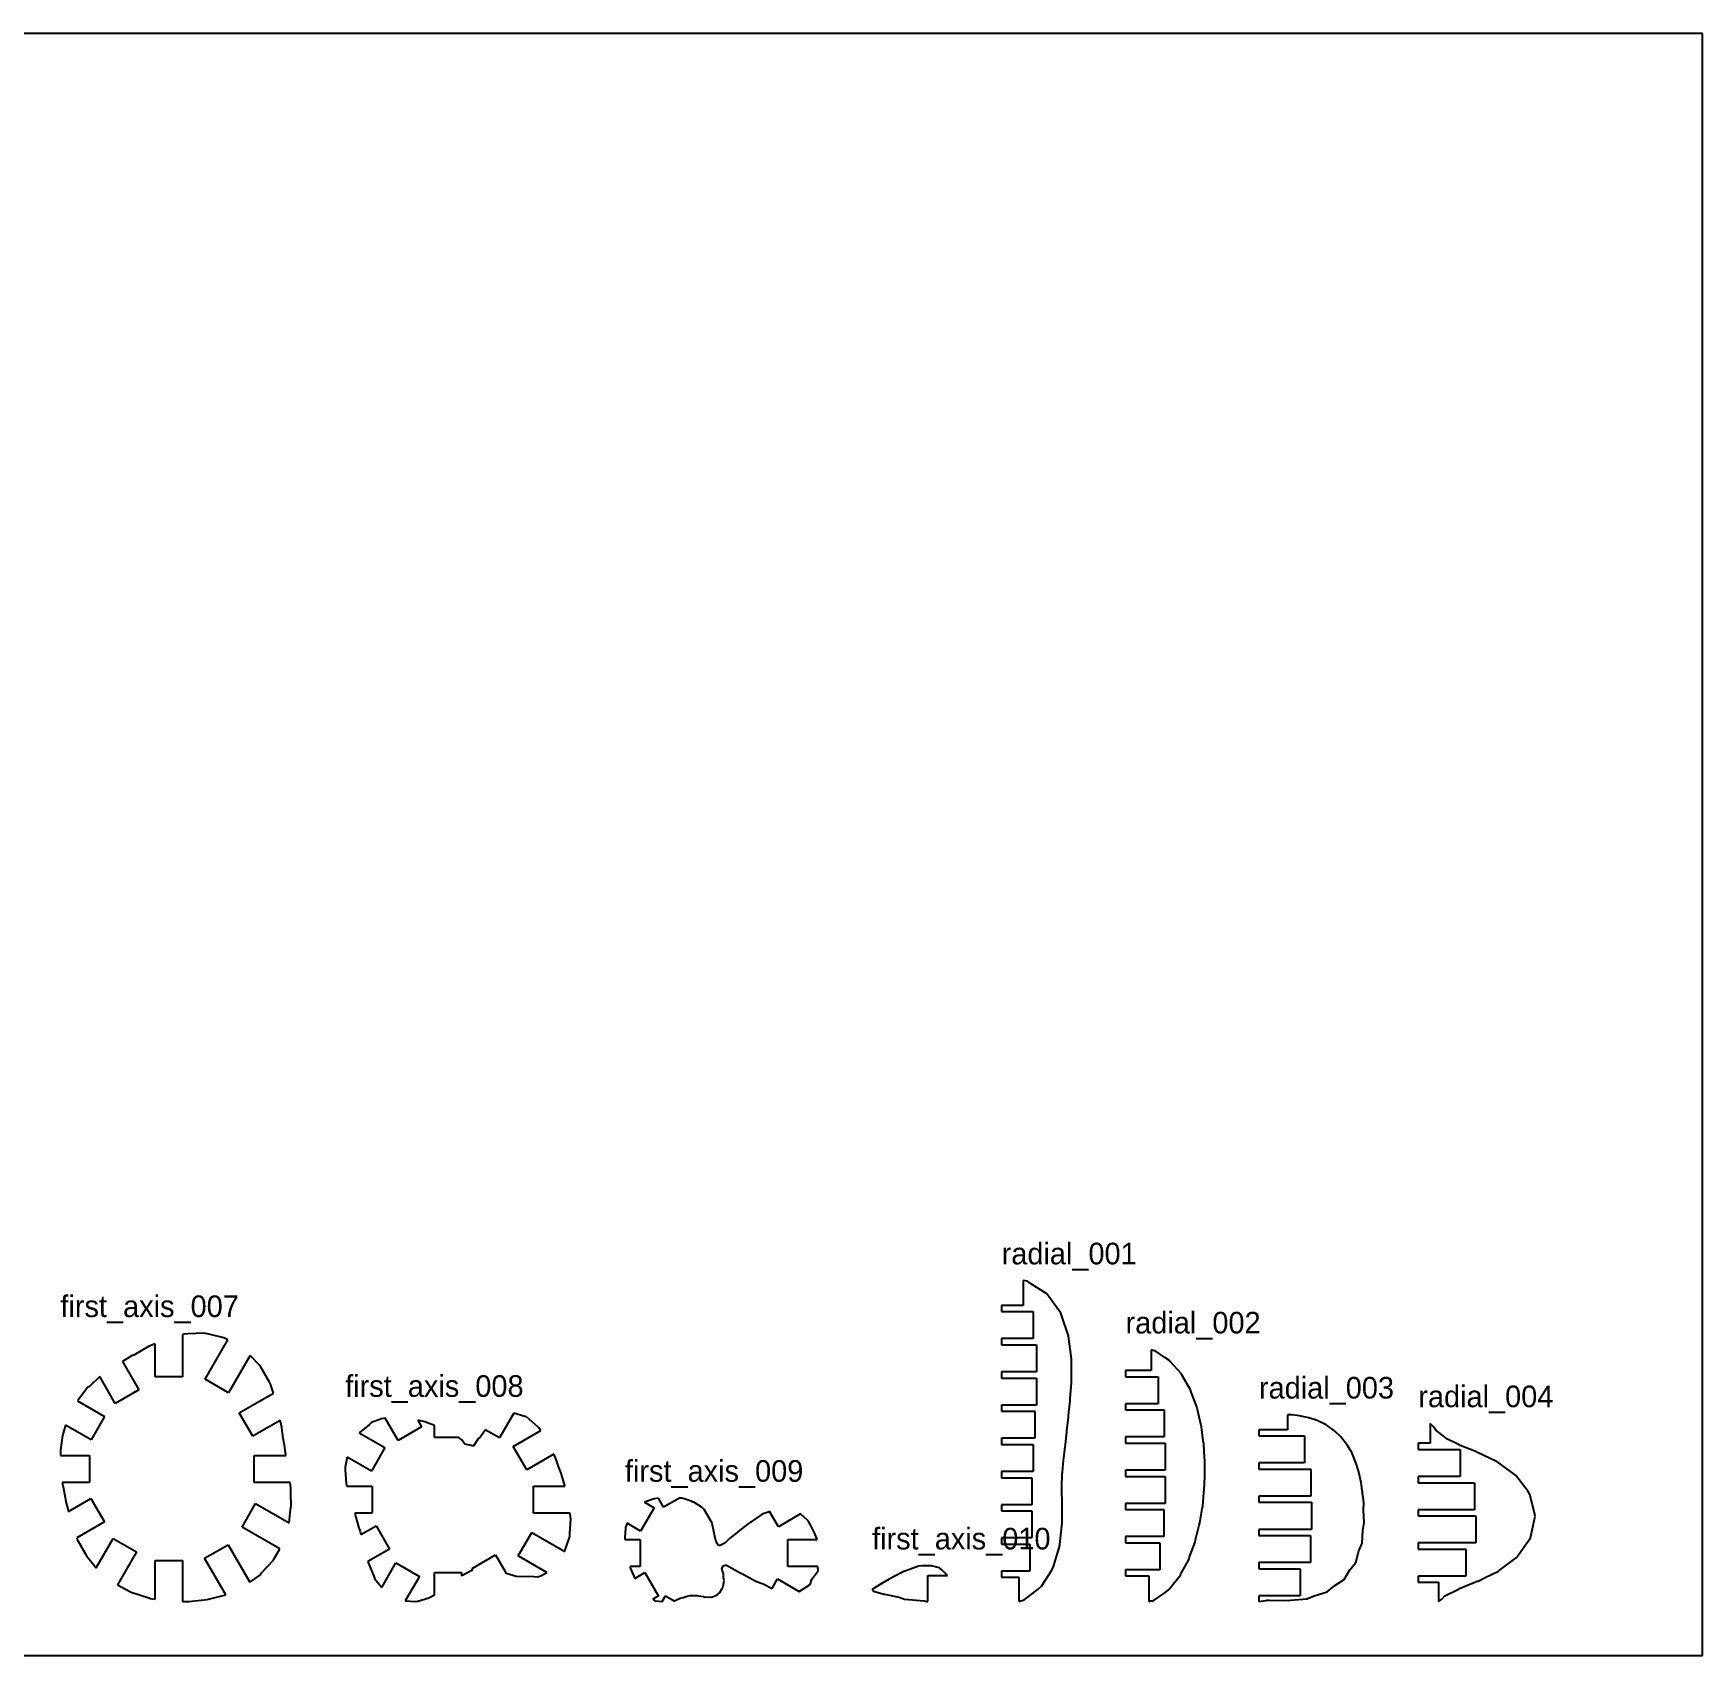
# Model space of a CAD drawing. Header units: metres. Extents: x 0 to 600, y 0 to 300.
# Drawn here: x 291.2 to 600, y 0 to 300 of the extents above; entities that cross this region are included whole.
import ezdxf

# ---------------------------------------------------------------- set-up
doc = ezdxf.new("R2010")
doc.units = ezdxf.units.M

msp = doc.modelspace()

# ---------------------------------------------------------------- linework, layer by layer
at = {"layer": 'first_axis_007'}
for p, q in [((319.096433, 59.421365), (318.781876, 59.340171)), ((318.781876, 59.340171), (318.781876, 51.577103)), ((319.829505, 59.508971), (319.096433, 59.421365)), ((322.735622, 59.604422), (319.829505, 59.508971)), ((323.704648, 59.424189), (322.735622, 59.604422)), ((326.477369, 58.737436), (323.704648, 59.424189)), ((327.19297, 58.382476), (326.477369, 58.737436)), ((312.545502, 57.147576), (309.780463, 55.574202)), ((312.646005, 57.199424), (312.545502, 57.147576)), ((312.653327, 57.205233), (312.646005, 57.199424)), ((313.781876, 57.675242), (312.653327, 57.205233)), ((313.781876, 51.577103), (313.781876, 57.675242)), ((322.988546, 51.1002), (327.19297, 58.382476)), ((309.518836, 55.525695), (307.692275, 54.361533)), ((307.692275, 54.361533), (310.713941, 49.127854)), ((309.780463, 55.574202), (309.518836, 55.525695)), ((331.306413, 55.507168), (327.318673, 48.6002)), ((332.987704, 53.742785), (331.306413, 55.507168)), ((333.281943, 53.361262), (332.987704, 53.742785)), ((334.879234, 50.575017), (333.281943, 53.361262)), ((301.245232, 49.582476), (299.420559, 47.175376)), ((301.584221, 49.783706), (301.245232, 49.582476)), ((303.495928, 51.62982), (301.584221, 49.783706)), ((306.383814, 46.627854), (303.495928, 51.62982)), ((318.781876, 51.577103), (313.781876, 51.577103)), ((327.318673, 48.6002), (322.988546, 51.1002)), ((335.150248, 50.087206), (334.879234, 50.575017)), ((335.179914, 50.013143), (335.150248, 50.087206)), ((335.653237, 48.554719), (335.179914, 50.013143)), ((299.420559, 47.175376), (299.376836, 47.130788)), ((299.376836, 47.130788), (304.398738, 44.231392)), ((310.713941, 49.127854), (306.383814, 46.627854)), ((329.295509, 44.884083), (335.653237, 48.554719)), ((304.398738, 44.231392), (301.898738, 39.901265)), ((331.795509, 40.553956), (329.295509, 44.884083)), ((336.903136, 43.502846), (331.795509, 40.553956)), ((336.947429, 43.265566), (336.903136, 43.502846)), ((337.158285, 42.213348), (336.947429, 43.265566)), ((296.617221, 40.678025), (296.22934, 37.985127)), ((296.728421, 41.158285), (296.617221, 40.678025)), ((297.187919, 42.621057), (296.728421, 41.158285)), ((301.898738, 39.901265), (297.187919, 42.621057)), ((337.42314, 40.119358), (337.158285, 42.213348)), ((296.22934, 37.985127), (296.235624, 37.374473)), ((296.235624, 37.374473), (296.233313, 36.983907)), ((337.685474, 38.900393), (337.42314, 40.119358)), ((337.907775, 37.117017), (337.685474, 38.900393)), ((337.937064, 36.983907), (337.907775, 37.117017)), ((296.233313, 36.983907), (301.588833, 36.983907)), ((301.588833, 36.983907), (301.588833, 31.983907)), ((332.062221, 31.983907), (332.062221, 36.983907)), ((332.062221, 36.983907), (337.937064, 36.983907)), ((301.588833, 31.983907), (296.563364, 31.983907)), ((296.563364, 31.983907), (296.590307, 31.714551)), ((296.590307, 31.714551), (296.788685, 30.919311)), ((296.788685, 30.919311), (297.213171, 28.582931)), ((338.705098, 31.983907), (332.062221, 31.983907)), ((338.821142, 30.955739), (338.705098, 31.983907)), ((338.827433, 30.061702), (338.821142, 30.955739)), ((297.213171, 28.582931), (297.395807, 27.772561)), ((297.69605, 26.640127), (301.857208, 29.042573)), ((301.857208, 29.042573), (304.357208, 24.712446)), ((329.825315, 23.777848), (332.325315, 28.107975)), ((332.325315, 28.107975), (338.513361, 24.535305)), ((338.90307, 27.634567), (338.827433, 30.061702)), ((297.395807, 27.772561), (297.69605, 26.640127)), ((304.357208, 24.712446), (299.262667, 21.771111)), ((338.513361, 24.535305), (338.777834, 27.03368)), ((338.777834, 27.03368), (338.90307, 27.634567)), ((299.262667, 21.771111), (299.353444, 21.442823)), ((302.85482, 16.227563), (306.003977, 21.682064)), ((306.003977, 21.682064), (310.334104, 19.182064)), ((336.805462, 19.747858), (329.825315, 23.777848)), ((299.353444, 21.442823), (300.916003, 18.678204)), ((300.916003, 18.678204), (301.030786, 18.42897)), ((310.334104, 19.182064), (306.798254, 13.057791)), ((322.904375, 18.013403), (327.234502, 20.513403)), ((327.234502, 20.513403), (331.250844, 13.556895)), ((335.702554, 17.856179), (336.805462, 19.747858)), ((301.030786, 18.42897), (302.85482, 16.227563)), ((313.781876, 10.436463), (313.781876, 17.582824)), ((313.781876, 17.582824), (318.781876, 17.582824)), ((318.781876, 17.582824), (318.781876, 10.011867)), ((326.832209, 11.210195), (322.904375, 18.013403)), ((333.38246, 15.229349), (335.64673, 17.66255)), ((335.64673, 17.66255), (335.702554, 17.856179)), ((306.798254, 13.057791), (309.167916, 11.790597)), ((331.250844, 13.556895), (333.230741, 14.913369)), ((333.230741, 14.913369), (333.38246, 15.229349)), ((309.167916, 11.790597), (309.291073, 11.714686)), ((309.291073, 11.714686), (312.575647, 10.664853)), ((312.575647, 10.664853), (312.741101, 10.590721)), ((312.741101, 10.590721), (313.781876, 10.436463)), ((318.781876, 10.011867), (319.732192, 10)), ((319.732192, 10), (319.957922, 10.002166)), ((319.957922, 10.002166), (323.346061, 10.357305)), ((323.346061, 10.357305), (323.62156, 10.446846)), ((323.62156, 10.446846), (326.832209, 11.210195))]:
    msp.add_line(p, q, dxfattribs=at)
at = {"layer": 'first_axis_008'}
for p, q in [((355.619929, 43.759575), (353.787895, 43.103011)), ((356.329102, 43.936839), (355.619929, 43.759575)), ((358.720108, 39.795495), (356.329102, 43.936839)), ((363.609272, 43.218243), (362.322176, 43.55653)), ((362.322176, 43.55653), (363.050235, 42.295495)), ((380.082105, 44.852615), (377.426737, 40.253383)), ((382.157665, 44.210798), (380.082105, 44.852615)), ((382.422329, 44.179497), (382.157665, 44.210798)), ((384.517677, 42.300714), (382.422329, 44.179497)), ((353.428717, 42.754263), (351.502758, 41.201538)), ((351.502758, 41.201538), (356.255641, 38.457459)), ((353.787895, 43.103011), (353.428717, 42.754263)), ((363.050235, 42.295495), (358.720108, 39.795495)), ((363.809483, 43.161415), (363.609272, 43.218243)), ((363.972036, 43.090098), (363.809483, 43.161415)), ((365.441242, 42.561058), (363.972036, 43.090098)), ((365.441242, 40.357604), (365.441242, 42.561058)), ((369.857454, 40.357604), (365.441242, 40.357604)), ((370.446475, 39.939285), (369.857454, 40.357604)), ((373.91423, 40.474232), (373.443413, 40.025154)), ((374.792194, 41.712732), (373.91423, 40.474232)), ((374.820235, 41.758247), (374.792194, 41.712732)), ((377.426737, 40.253383), (374.820235, 41.758247)), ((379.991122, 38.667776), (385.068373, 41.599129)), ((384.672855, 42.212738), (384.517677, 42.300714)), ((385.068373, 41.599129), (384.672855, 42.212738)), ((356.255641, 38.457459), (353.755641, 34.127332)), ((371.048093, 39.087883), (370.446475, 39.939285)), ((371.969191, 38.890619), (371.048093, 39.087883)), ((372.622902, 38.724975), (371.969191, 38.890619)), ((373.443413, 40.025154), (372.622902, 38.724975)), ((382.491122, 34.337649), (379.991122, 38.667776)), ((387.492374, 37.225123), (382.491122, 34.337649)), ((387.550134, 37.096823), (387.492374, 37.225123)), ((387.750928, 36.770467), (387.550134, 37.096823)), ((349.275141, 36.71415), (348.90307, 34.824896)), ((348.90307, 34.824896), (348.913066, 34.35224)), ((348.913066, 34.35224), (349.105304, 31.854152)), ((353.755641, 34.127332), (349.275141, 36.71415)), ((388.629619, 34.319777), (387.750928, 36.770467)), ((388.771724, 33.954331), (388.629619, 34.319777)), ((349.105304, 31.854152), (349.140405, 31.574905)), ((349.140405, 31.574905), (349.143129, 31.526462)), ((349.143129, 31.526462), (349.200391, 31.324023)), ((349.200391, 31.324023), (353.905753, 31.324023)), ((353.905753, 31.324023), (353.905753, 26.324023)), ((383.730682, 26.324023), (383.730682, 31.324023)), ((383.730682, 31.324023), (389.564794, 31.324023)), ((389.539875, 31.453023), (388.771724, 33.954331)), ((389.564794, 31.324023), (389.539875, 31.453023)), ((353.905753, 26.324023), (350.670674, 26.324023)), ((350.670674, 26.324023), (350.886375, 25.626945)), ((350.886375, 25.626945), (351.380768, 23.8366)), ((390.517531, 26.324023), (383.730682, 26.324023)), ((390.445426, 22.589159), (390.650642, 25.270212)), ((390.602879, 25.552318), (390.517531, 26.324023)), ((390.650642, 25.270212), (390.602879, 25.552318)), ((351.380768, 23.8366), (351.678604, 22.921899)), ((351.678604, 22.921899), (351.797423, 22.390137)), ((351.797423, 22.390137), (354.610421, 24.014222)), ((354.610421, 24.014222), (357.110421, 19.684095)), ((380.91661, 18.44594), (383.41661, 22.776067)), ((383.41661, 22.776067), (389.560138, 19.229099)), ((389.61894, 19.577396), (390.469459, 22.003363)), ((390.469459, 22.003363), (390.445426, 22.589159)), ((357.110421, 19.684095), (353.109727, 17.374293)), ((372.396553, 16.107198), (376.72668, 18.607198)), ((376.72668, 18.607198), (378.681992, 15.220499)), ((389.560138, 19.229099), (389.61894, 19.577396)), ((353.109727, 17.374293), (353.158001, 17.245507)), ((353.158001, 17.245507), (354.308827, 14.361066)), ((355.695568, 12.613895), (358.305134, 17.133795)), ((358.305134, 17.133795), (362.635261, 14.633795)), ((371.301417, 15.224525), (372.453094, 15.879919)), ((372.523826, 15.886754), (372.396553, 16.107198)), ((372.453094, 15.879919), (372.523826, 15.886754)), ((386.201964, 15.394439), (380.91661, 18.44594)), ((354.308827, 14.361066), (354.336572, 14.296742)), ((354.336572, 14.296742), (354.344089, 14.286701)), ((354.344089, 14.286701), (355.695568, 12.613895)), ((362.635261, 14.633795), (360.019065, 10.102411)), ((365.441242, 11.220902), (365.441242, 15.357399)), ((365.441242, 15.357399), (370.441242, 15.357399)), ((370.441242, 15.357399), (370.441242, 14.774081)), ((370.441242, 14.774081), (370.60157, 14.881771)), ((370.60157, 14.881771), (371.301417, 15.224525)), ((378.681992, 15.220499), (380.55195, 14.69336)), ((380.55195, 14.69336), (383.803863, 14.6296)), ((383.803863, 14.6296), (384.548969, 14.560906)), ((384.548969, 14.560906), (385.221296, 14.812342)), ((385.221296, 14.812342), (386.201964, 15.394439)), ((360.019065, 10.102411), (361.930259, 10)), ((361.930259, 10), (362.367068, 10.054026)), ((362.367068, 10.054026), (364.402956, 10.696805)), ((364.402956, 10.696805), (365.441242, 11.220902))]:
    msp.add_line(p, q, dxfattribs=at)
at = {"layer": 'first_axis_009'}
for p, q in [((406.04825, 28.972958), (404.265474, 28.393371)), ((404.265474, 28.393371), (406.057656, 27.358654)), ((406.858074, 29.107377), (406.04825, 28.972958)), ((407.815398, 27.449244), (406.858074, 29.107377)), ((410.753729, 29.14569), (407.815398, 27.449244)), ((411.16242, 29.120619), (410.753729, 29.14569)), ((411.630578, 28.993576), (411.16242, 29.120619)), ((413.102849, 28.521251), (411.630578, 28.993576)), ((413.102849, 28.403074), (413.102849, 28.521251)), ((413.424499, 28.403074), (413.102849, 28.403074)), ((414.914792, 27.411582), (413.424499, 28.403074)), ((406.057656, 27.358654), (403.557656, 23.028527)), ((415.320918, 27.019814), (414.914792, 27.411582)), ((416.791303, 24.482755), (415.320918, 27.019814)), ((424.001453, 24.746507), (423.87203, 24.67529)), ((426.044683, 26.172488), (424.001453, 24.746507)), ((427.154729, 26.556127), (426.044683, 26.172488)), ((427.387347, 26.678088), (427.154729, 26.556127)), ((429.032827, 23.828033), (427.387347, 26.678088)), ((433.132678, 26.195084), (429.032827, 23.828033)), ((434.522028, 24.913535), (433.132678, 26.195084)), ((435.042265, 24.071484), (434.522028, 24.913535)), ((400.778528, 23.496673), (400.650642, 21.83076)), ((400.650642, 21.83076), (400.658007, 21.460983)), ((401.041221, 24.481392), (400.752306, 23.670143)), ((400.752306, 23.670143), (400.778528, 23.496673)), ((403.557656, 23.028527), (401.041221, 24.481392)), ((416.808205, 24.433978), (416.791303, 24.482755)), ((417.434661, 21.482357), (416.808205, 24.433978)), ((420.022935, 21.655756), (419.130703, 20.790373)), ((421.423482, 22.758701), (420.022935, 21.655756)), ((421.824702, 23.155585), (421.423482, 22.758701)), ((423.527287, 24.409795), (421.824702, 23.155585)), ((423.87203, 24.67529), (423.527287, 24.409795)), ((435.722392, 22.680233), (435.042265, 24.071484)), ((436.220564, 21.460983), (435.722392, 22.680233)), ((400.658007, 21.460983), (403.465364, 21.460983)), ((403.465364, 21.460983), (403.465364, 16.460983)), ((417.458978, 21.414556), (417.434661, 21.482357)), ((417.727032, 20.686633), (417.458978, 21.414556)), ((417.948851, 20.371266), (417.727032, 20.686633)), ((418.2668, 20.349103), (417.948851, 20.371266)), ((418.896204, 20.650665), (418.2668, 20.349103)), ((419.130703, 20.790373), (418.896204, 20.650665)), ((430.778095, 16.460983), (430.778095, 21.460983)), ((430.778095, 21.460983), (436.220564, 21.460983)), ((403.465364, 16.460983), (401.61843, 16.460983)), ((401.61843, 16.460983), (401.648088, 16.231171)), ((401.648088, 16.231171), (402.295228, 14.661365)), ((418.599711, 16.015016), (418.633621, 16.18012)), ((418.867779, 15.162907), (418.599711, 16.015016)), ((418.633621, 16.18012), (418.836644, 16.588596)), ((418.836644, 16.588596), (419.236463, 16.736084)), ((419.236463, 16.736084), (419.460292, 16.706659)), ((419.460292, 16.706659), (422.107765, 15.268089)), ((436.365281, 16.460983), (430.778095, 16.460983)), ((435.242515, 14.128887), (436.371325, 15.699719)), ((436.371325, 15.699719), (436.365281, 16.460983)), ((402.295228, 14.661365), (402.471569, 14.266387)), ((402.471569, 14.266387), (404.350018, 15.35091)), ((404.350018, 15.35091), (406.850018, 11.020783)), ((418.22627, 11.6625), (418.661019, 12.385879)), ((418.661019, 12.385879), (418.766391, 12.537028)), ((418.766391, 12.537028), (418.830458, 12.893942)), ((418.830458, 12.893942), (418.979639, 13.830598)), ((418.864292, 14.460803), (418.867779, 15.162907)), ((418.979639, 13.830598), (418.864292, 14.460803)), ((422.107765, 15.268089), (422.139187, 15.251393)), ((422.139187, 15.251393), (422.155452, 15.244546)), ((422.155452, 15.244546), (424.980103, 13.728118)), ((424.980103, 13.728118), (426.218195, 13.291747)), ((426.218195, 13.291747), (427.904217, 12.438263)), ((427.904217, 12.438263), (428.903295, 14.168718)), ((428.903295, 14.168718), (432.873615, 11.876453)), ((432.873615, 11.876453), (434.939983, 13.124642)), ((434.939983, 13.124642), (435.242515, 14.128887)), ((406.850018, 11.020783), (405.835075, 10.434805)), ((405.835075, 10.434805), (406.167705, 10.151776)), ((406.167705, 10.151776), (407.542471, 10)), ((407.542471, 10), (408.157596, 11.065428)), ((408.157596, 11.065428), (409.757399, 10.141782)), ((409.757399, 10.141782), (409.804738, 10.146383)), ((409.804738, 10.146383), (410.876703, 10.594529)), ((410.876703, 10.594529), (411.421402, 10.731201)), ((411.421402, 10.731201), (412.177606, 10.99508)), ((412.177606, 10.99508), (412.798363, 11.130051)), ((412.798363, 11.130051), (412.944993, 11.131463)), ((412.944993, 11.131463), (414.024585, 11.132744)), ((414.024585, 11.132744), (414.287464, 11.042204)), ((414.287464, 11.042204), (415.163034, 10.947177)), ((415.163034, 10.947177), (415.476242, 10.825279)), ((415.476242, 10.825279), (416.300584, 10.847279)), ((416.300584, 10.847279), (416.665306, 10.823746)), ((416.665306, 10.823746), (417.366143, 11.072626)), ((417.366143, 11.072626), (417.792313, 11.301971)), ((417.792313, 11.301971), (418.22627, 11.6625))]:
    msp.add_line(p, q, dxfattribs=at)
at = {"layer": 'first_axis_010'}
for p, q in [((452.052526, 15.498209), (451.729407, 15.318974)), ((453.484499, 16.01425), (452.052526, 15.498209)), ((454.962083, 16.515618), (453.484499, 16.01425)), ((455.661671, 16.626316), (454.962083, 16.515618)), ((457.381665, 16.631711), (455.661671, 16.626316)), ((458.868293, 16.202911), (457.381665, 16.631711)), ((459.363921, 15.81326), (458.868293, 16.202911)), ((460.336257, 14.798066), (459.363921, 15.81326)), ((446.615122, 12.423309), (446.371325, 12.128869)), ((448.358204, 13.460718), (446.615122, 12.423309)), ((449.558069, 14.123381), (448.358204, 13.460718)), ((451.729407, 15.318974), (449.558069, 14.123381)), ((456.670358, 10.019469), (456.670358, 14.798066)), ((456.670358, 14.798066), (460.336257, 14.798066)), ((446.371325, 12.128869), (446.639484, 11.919371)), ((446.639484, 11.919371), (448.568978, 11.37863)), ((448.568978, 11.37863), (448.655181, 11.358418)), ((448.655181, 11.358418), (451.407457, 10.800446)), ((451.407457, 10.800446), (452.387935, 10.468235)), ((452.387935, 10.468235), (455.990544, 10.114139)), ((455.990544, 10.114139), (456.504841, 10)), ((456.504841, 10), (456.670358, 10.019469))]:
    msp.add_line(p, q, dxfattribs=at)
at = {"layer": 'radial_001'}
for p, q in [((475.136463, 69.240792), (474.338972, 69.351569)), ((474.338972, 69.351569), (474.338972, 64.759917)), ((475.680894, 68.821884), (475.136463, 69.240792)), ((478.724674, 66.918601), (475.680894, 68.821884)), ((479.047702, 66.388518), (478.724674, 66.918601)), ((481.282013, 63.345995), (479.047702, 66.388518)), ((474.338972, 64.759917), (470.336257, 64.759917)), ((470.336257, 64.759917), (470.336257, 63.617291)), ((470.336257, 63.617291), (476.181376, 63.617291)), ((476.181376, 63.617291), (476.181376, 58.617291)), ((481.440026, 62.781468), (481.282013, 63.345995)), ((482.726178, 59.131859), (481.440026, 62.781468)), ((482.776458, 58.59095), (482.726178, 59.131859)), ((476.181376, 58.617291), (470.336257, 58.617291)), ((470.336257, 58.617291), (470.336257, 57.474664)), ((470.336257, 57.474664), (476.79557, 57.474664)), ((476.79557, 57.474664), (476.79557, 52.474664)), ((483.258906, 54.86285), (482.776458, 58.59095)), ((483.233618, 50.927648), (483.259872, 54.380887)), ((483.259872, 54.380887), (483.258906, 54.86285)), ((476.79557, 52.474664), (470.336257, 52.474664)), ((470.336257, 52.474664), (470.336257, 51.332037)), ((470.336257, 51.332037), (476.786475, 51.332037)), ((476.786475, 51.332037), (476.786475, 46.332037)), ((482.982502, 47.461061), (483.2292, 50.51059)), ((483.2292, 50.51059), (483.233618, 50.927648)), ((476.786475, 46.332037), (470.336257, 46.332037)), ((470.336257, 46.332037), (470.336257, 45.189411)), ((482.698234, 44.406821), (482.98657, 47.091108)), ((482.98657, 47.091108), (482.982502, 47.461061)), ((470.336257, 45.189411), (476.493365, 45.189411)), ((476.493365, 45.189411), (476.493365, 40.189411)), ((482.425234, 41.634506), (482.698031, 44.060456)), ((482.698031, 44.060456), (482.698234, 44.406821)), ((476.493365, 40.189411), (470.336257, 40.189411)), ((470.336257, 40.189411), (470.336257, 39.046784)), ((482.139356, 39.027312), (482.401325, 41.296847)), ((482.401325, 41.296847), (482.425234, 41.634506)), ((470.336257, 39.046784), (476.186993, 39.046784)), ((476.186993, 39.046784), (476.186993, 34.046784)), ((481.841913, 36.496913), (482.08464, 38.692801)), ((482.08464, 38.692801), (482.139356, 39.027312)), ((476.186993, 34.046784), (470.336257, 34.046784)), ((470.336257, 34.046784), (470.336257, 32.904158)), ((481.597689, 33.942692), (481.769862, 36.160088)), ((481.769862, 36.160088), (481.841913, 36.496913)), ((470.336257, 32.904158), (475.929672, 32.904158)), ((475.929672, 32.904158), (475.929672, 27.904158)), ((481.461161, 30.809215), (481.489578, 31.211952)), ((481.489578, 31.211952), (481.536618, 33.587419)), ((481.536618, 33.587419), (481.597689, 33.942692)), ((475.929672, 27.904158), (470.336257, 27.904158)), ((470.336257, 27.904158), (470.336257, 26.761531)), ((481.516322, 28.118456), (481.461161, 30.809215)), ((481.509543, 27.639666), (481.516322, 28.118456)), ((470.336257, 26.761531), (475.922071, 26.761531)), ((475.922071, 26.761531), (475.922071, 21.761531)), ((481.50369, 24.538598), (481.509543, 27.639666)), ((475.922071, 21.761531), (470.336257, 21.761531)), ((470.336257, 21.761531), (470.336257, 20.618905)), ((481.108074, 20.540868), (481.467552, 23.975137)), ((481.467552, 23.975137), (481.50369, 24.538598)), ((470.336257, 20.618905), (475.546249, 20.618905)), ((475.546249, 20.618905), (475.546249, 15.618905)), ((479.937991, 16.46019), (480.965874, 19.912615)), ((480.965874, 19.912615), (481.108074, 20.540868)), ((475.546249, 15.618905), (470.336257, 15.618905)), ((470.336257, 15.618905), (470.336257, 14.476278)), ((477.735385, 12.849522), (479.598295, 15.813305)), ((479.598295, 15.813305), (479.937991, 16.46019)), ((470.336257, 14.476278), (473.539417, 14.476278)), ((473.539417, 14.476278), (473.539417, 10)), ((477.07483, 12.260357), (477.735385, 12.849522)), ((473.539417, 10), (474.517386, 10.308417)), ((474.517386, 10.308417), (477.07483, 12.260357))]:
    msp.add_line(p, q, dxfattribs=at)
at = {"layer": 'radial_002'}
for p, q in [((498.530099, 56.384575), (497.993972, 56.570813)), ((497.993972, 56.570813), (497.993972, 52.720565)), ((498.743402, 56.371429), (498.530099, 56.384575)), ((500.508385, 55.14508), (498.743402, 56.371429)), ((497.993972, 52.720565), (493.259872, 52.720565)), ((493.259872, 52.720565), (493.259872, 51.577938)), ((501.402253, 54.544171), (500.508385, 55.14508)), ((501.4758, 54.448094), (501.402253, 54.544171)), ((503.607794, 52.097287), (501.4758, 54.448094)), ((493.259872, 51.577938), (499.287124, 51.577938)), ((499.287124, 51.577938), (499.287124, 46.577938)), ((503.757067, 51.775751), (503.607794, 52.097287)), ((505.286994, 49.172257), (503.757067, 51.775751)), ((499.287124, 46.577938), (493.259872, 46.577938)), ((493.259872, 46.577938), (493.259872, 45.435312)), ((505.419286, 48.716566), (505.286994, 49.172257)), ((506.450444, 46.020768), (505.419286, 48.716566)), ((493.259872, 45.435312), (500.39997, 45.435312)), ((500.39997, 45.435312), (500.39997, 40.435312)), ((506.551785, 45.513432), (506.450444, 46.020768)), ((507.196644, 42.829459), (506.551785, 45.513432)), ((500.39997, 40.435312), (493.259872, 40.435312)), ((493.259872, 40.435312), (493.259872, 39.292685)), ((507.279999, 42.317004), (507.196644, 42.829459)), ((507.642555, 39.693775), (507.279999, 42.317004)), ((493.259872, 39.292685), (500.593832, 39.292685)), ((500.593832, 39.292685), (500.593832, 34.292685)), ((507.711583, 39.189123), (507.642555, 39.693775)), ((507.874422, 36.63224), (507.711583, 39.189123)), ((500.593832, 34.292685), (493.259872, 34.292685)), ((493.259872, 34.292685), (493.259872, 33.150058)), ((507.915088, 36.134217), (507.874422, 36.63224)), ((507.932429, 33.620653), (507.915088, 36.134217)), ((493.259872, 33.150058), (500.593334, 33.150058)), ((500.593334, 33.150058), (500.593334, 28.150058)), ((507.82039, 30.622128), (507.926563, 33.130586)), ((507.926563, 33.130586), (507.932429, 33.620653)), ((500.593334, 28.150058), (493.259872, 28.150058)), ((493.259872, 28.150058), (493.259872, 27.007432)), ((507.521165, 27.602464), (507.762912, 30.147045)), ((507.762912, 30.147045), (507.82039, 30.622128)), ((493.259872, 27.007432), (500.332031, 27.007432)), ((500.332031, 27.007432), (500.332031, 22.007432)), ((507.004312, 24.535075), (507.427009, 27.148514)), ((507.427009, 27.148514), (507.521165, 27.602464)), ((500.332031, 22.007432), (493.259872, 22.007432)), ((493.259872, 22.007432), (493.259872, 20.864805)), ((506.220427, 21.406814), (506.90032, 24.101878)), ((506.90032, 24.101878), (507.004312, 24.535075)), ((493.259872, 20.864805), (499.612853, 20.864805)), ((499.612853, 20.864805), (499.612853, 15.864805)), ((505.085255, 18.237604), (506.126608, 20.993904)), ((506.126608, 20.993904), (506.220427, 21.406814)), ((499.612853, 15.864805), (493.259872, 15.864805)), ((493.259872, 15.864805), (493.259872, 14.722179)), ((503.471905, 15.117115), (505.002252, 17.865505)), ((505.002252, 17.865505), (505.085255, 18.237604)), ((493.259872, 14.722179), (497.567116, 14.722179)), ((497.567116, 14.722179), (497.567116, 10)), ((501.23575, 12.23738), (503.396205, 14.847295)), ((503.396205, 14.847295), (503.471905, 15.117115)), ((497.567116, 10), (497.871509, 10.105819)), ((497.871509, 10.105819), (498.378083, 10.137685)), ((498.378083, 10.137685), (500.508385, 11.625374)), ((500.508385, 11.625374), (501.20549, 12.16634)), ((501.20549, 12.16634), (501.23575, 12.23738))]:
    msp.add_line(p, q, dxfattribs=at)
at = {"layer": 'radial_003'}
for p, q in [((523.92274, 44.527283), (523.243165, 44.537219)), ((523.243165, 44.537219), (523.243165, 41.776503)), ((525.045017, 44.398763), (523.92274, 44.527283)), ((527.155607, 43.99128), (525.045017, 44.398763)), ((528.700549, 43.464786), (527.155607, 43.99128)), ((530.34968, 42.674211), (528.700549, 43.464786)), ((523.243165, 41.776503), (517.932429, 41.776503)), ((517.932429, 41.776503), (517.932429, 40.633877)), ((517.932429, 40.633877), (526.345768, 40.633877)), ((526.345768, 40.633877), (526.345768, 35.633877)), ((531.899892, 41.56461), (530.34968, 42.674211)), ((533.085916, 40.483835), (531.899892, 41.56461)), ((534.315339, 38.825295), (533.085916, 40.483835)), ((535.098486, 37.566759), (534.315339, 38.825295)), ((535.899689, 35.543491), (535.098486, 37.566759)), ((526.345768, 35.633877), (517.932429, 35.633877)), ((517.932429, 35.633877), (517.932429, 34.49125)), ((517.932429, 34.49125), (527.551754, 34.49125)), ((527.551754, 34.49125), (527.551754, 29.49125)), ((536.365947, 34.193372), (535.899689, 35.543491)), ((536.824688, 31.995578), (536.365947, 34.193372)), ((537.045171, 30.599814), (536.824688, 31.995578)), ((527.551754, 29.49125), (517.932429, 29.49125)), ((517.932429, 29.49125), (517.932429, 28.348623)), ((517.932429, 28.348623), (527.670698, 28.348623)), ((527.670698, 28.348623), (527.670698, 23.348623)), ((537.303068, 28.329151), (537.045171, 30.599814)), ((537.301546, 26.90436), (537.303068, 28.329151)), ((537.409568, 24.585722), (537.301546, 26.90436)), ((527.670698, 23.348623), (517.932429, 23.348623)), ((517.932429, 23.348623), (517.932429, 22.205997)), ((517.932429, 22.205997), (527.475839, 22.205997)), ((527.475839, 22.205997), (527.475839, 17.205997)), ((537.008615, 20.817675), (537.148385, 23.145056)), ((537.148385, 23.145056), (537.409568, 24.585722)), ((535.832402, 17.204618), (536.394965, 19.399175)), ((536.394965, 19.399175), (537.008615, 20.817675)), ((527.475839, 17.205997), (517.932429, 17.205997)), ((517.932429, 17.205997), (517.932429, 16.06337)), ((517.932429, 16.06337), (525.559154, 16.06337)), ((525.559154, 16.06337), (525.559154, 11.06337)), ((533.667453, 14.073191), (534.740973, 15.891179)), ((534.740973, 15.891179), (535.832402, 17.204618)), ((530.539792, 11.782214), (531.975055, 12.994299)), ((531.975055, 12.994299), (533.667453, 14.073191)), ((525.559154, 11.06337), (517.932429, 11.06337)), ((517.932429, 11.06337), (517.932429, 10)), ((517.932429, 10), (519.214064, 10.174507)), ((519.214064, 10.174507), (519.419899, 10.224136)), ((519.419899, 10.224136), (519.797769, 10.22863)), ((519.797769, 10.22863), (522.912081, 10.16652)), ((522.912081, 10.16652), (523.739447, 10.283493)), ((523.739447, 10.283493), (526.779773, 10.524784)), ((526.779773, 10.524784), (528.168703, 11.083545)), ((528.168703, 11.083545), (530.539792, 11.782214))]:
    msp.add_line(p, q, dxfattribs=at)
at = {"layer": 'radial_004'}
for p, q in [((550.212607, 42.306138), (549.613022, 42.936018)), ((549.613022, 42.936018), (549.613022, 39.26443)), ((550.737021, 41.630726), (550.212607, 42.306138)), ((552.230642, 40.470668), (550.737021, 41.630726)), ((552.682093, 40.106974), (552.230642, 40.470668)), ((549.613022, 39.26443), (547.409568, 39.26443)), ((547.409568, 39.26443), (547.409568, 38.121803)), ((547.409568, 38.121803), (555.172637, 38.121803)), ((554.82629, 39.036161), (552.682093, 40.106974)), ((555.154645, 38.859055), (554.82629, 39.036161)), ((558.153708, 37.668303), (555.154645, 38.859055)), ((555.172637, 38.121803), (555.172637, 33.121803)), ((558.256459, 37.61422), (558.153708, 37.668303)), ((559.636798, 36.968066), (558.256459, 37.61422)), ((561.749517, 35.979151), (559.636798, 36.968066)), ((561.930525, 35.881523), (561.749517, 35.979151)), ((565.113355, 33.584496), (561.930525, 35.881523)), ((555.172637, 33.121803), (547.409568, 33.121803)), ((547.409568, 33.121803), (547.409568, 31.979177)), ((547.409568, 31.979177), (557.817352, 31.979177)), ((557.817352, 31.979177), (557.817352, 26.979177)), ((565.476455, 33.280425), (565.113355, 33.584496)), ((567.7006, 30.328784), (565.476455, 33.280425)), ((568.040521, 29.822585), (567.7006, 30.328784)), ((568.875185, 26.426911), (568.040521, 29.822585)), ((557.817352, 26.979177), (547.409568, 26.979177)), ((547.409568, 26.979177), (547.409568, 25.83655)), ((547.409568, 25.83655), (558.033156, 25.83655)), ((558.033156, 25.83655), (558.033156, 20.83655)), ((568.269044, 22.351222), (569.022958, 25.817077)), ((569.022958, 25.817077), (568.875185, 26.426911)), ((565.941105, 18.65971), (568.185735, 21.792399)), ((568.185735, 21.792399), (568.269044, 22.351222)), ((558.033156, 20.83655), (547.409568, 20.83655)), ((547.409568, 20.83655), (547.409568, 19.693923)), ((547.409568, 19.693923), (556.206638, 19.693923)), ((556.206638, 19.693923), (556.206638, 14.693923)), ((565.73448, 18.284398), (565.941105, 18.65971)), ((559.636797, 14.353336), (562.245103, 15.621964)), ((562.245103, 15.621964), (562.387964, 15.764386)), ((562.387964, 15.764386), (565.73448, 18.284398)), ((556.206638, 14.693923), (547.409568, 14.693923)), ((547.409568, 14.693923), (547.409568, 13.551297)), ((547.409568, 13.551297), (551.167957, 13.551297)), ((551.167957, 13.551297), (551.167957, 10)), ((554.614721, 12.173085), (555.04138, 12.434336)), ((555.04138, 12.434336), (558.327454, 13.741661)), ((558.327454, 13.741661), (558.454488, 13.793654)), ((558.454488, 13.793654), (559.636797, 14.353336)), ((551.167957, 10), (551.753284, 10.438243)), ((551.753284, 10.438243), (552.341997, 11.053066)), ((552.341997, 11.053066), (554.614721, 12.173085))]:
    msp.add_line(p, q, dxfattribs=at)
at = {"layer": 'sheet_boundary'}
for p, q in [((600, 300), (0, 300)), ((600, 0), (600, 300)), ((0, 0), (600, 0))]:
    msp.add_line(p, q, dxfattribs=at)

# ---------------------------------------------------------------- texts
at = {"layer": 'first_axis_007'}
msp.add_text('first_axis_007', height=4, dxfattribs=at).set_placement((296.22934, 62.604422))
at = {"layer": 'first_axis_008'}
msp.add_text('first_axis_008', height=4, dxfattribs=at).set_placement((348.90307, 47.852615))
at = {"layer": 'first_axis_009'}
msp.add_text('first_axis_009', height=4, dxfattribs=at).set_placement((400.650642, 32.14569))
at = {"layer": 'first_axis_010'}
msp.add_text('first_axis_010', height=4, dxfattribs=at).set_placement((446.371325, 19.631711))
at = {"layer": 'radial_001'}
msp.add_text('radial_001', height=4, dxfattribs=at).set_placement((470.336257, 72.351569))
at = {"layer": 'radial_002'}
msp.add_text('radial_002', height=4, dxfattribs=at).set_placement((493.259872, 59.570813))
at = {"layer": 'radial_003'}
msp.add_text('radial_003', height=4, dxfattribs=at).set_placement((517.932429, 47.537219))
at = {"layer": 'radial_004'}
msp.add_text('radial_004', height=4, dxfattribs=at).set_placement((547.409568, 45.936018))

doc.saveas('drawing.dxf')
